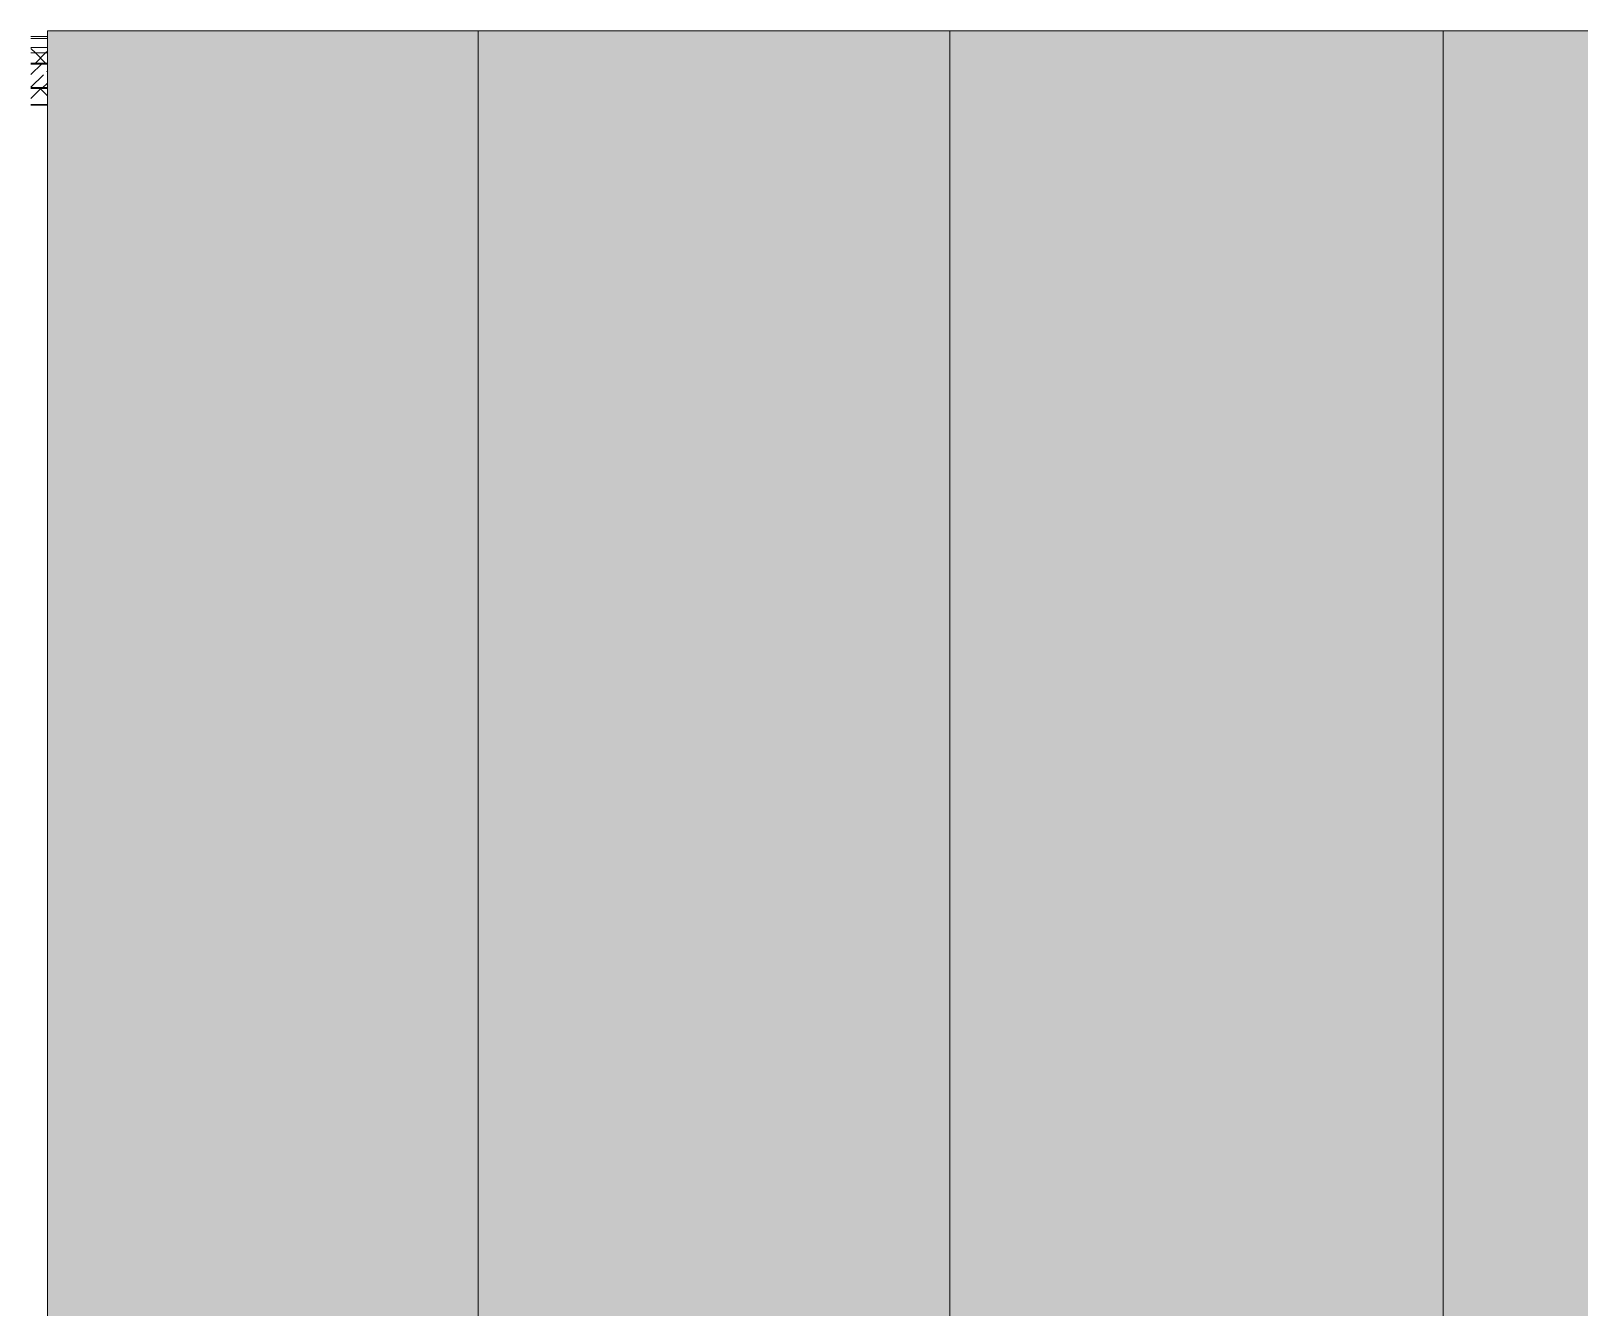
# Model space of a CAD drawing. Header units: millimetres. Extents: x 3914 to 443608, y -156176 to 78197.
# Drawn here: x 315050 to 329170, y -130218 to -118577 of the extents above; entities that cross this region are included whole.
import ezdxf

# ---------------------------------------------------------------- set-up
doc = ezdxf.new("R2010")
doc.units = ezdxf.units.MM
for name, color, linetype, lineweight in [('A-DETL-2', 7, 'Continuous', 5), ('A-WALL', 7, 'Continuous', 5), ('A-WALL-1', 7, 'Continuous', 35), ('I-WALL', 7, 'Continuous', 5), ('Оси', 7, 'Continuous', 9)]:
    doc.layers.add(name, color=color, linetype=linetype, lineweight=lineweight)
doc.layers.add('A-DETL-GENF-3', color=7, linetype='Continuous', lineweight=9, true_color=0x696a6b)
doc.layers.add('A-WALL-FNSH-1', color=9, linetype='Continuous', lineweight=5, true_color=0x808080)
pattern_1 = [(45, (315419.7, -145976.68), (-141.4214, 141.4214), []), (135, (315419.7, -145976.68), (-141.4214, -141.4214), [])]

msp = doc.modelspace()

# ---------------------------------------------------------------- hatches: boundary and pattern name
at = {"layer": 'A-DETL-GENF-3'}
msp.add_hatch(color=256, dxfattribs=at).paths.add_polyline_path([(369438.8, -134076.7), (381579.7, -134076.7), (381579.7, -133676.7), (381939.3, -133676.7), (381939.3, -118636.6), (357339.3, -118636.6), (357339.3, -122096.6), (349339.3, -122096.6), (349339.3, -118576.6), (315199.7, -118576.6), (315199.7, -130569.4), (357799.7, -130569.4), (357799.7, -133676.7), (358199.7, -133676.7), (358199.7, -134076.7), (367329.7, -134076.7)])
at = {"layer": 'A-WALL'}
h = msp.add_hatch(dxfattribs=at)
h.set_pattern_fill('FP_24', color=256, style=0, pattern_type=2)
h.set_pattern_definition(pattern_1)
h.paths.add_polyline_path([(315199.7, -118776.7), (315199.7, -118726.7), (315050, -118726.7), (315050, -118776.7)])
h = msp.add_hatch(dxfattribs=at)
h.set_pattern_fill('FP_24', color=256, style=0, pattern_type=2)
h.set_pattern_definition(pattern_1)
h.paths.add_polyline_path([(315199.7, -118876.7), (315199.7, -118776.7), (315050, -118776.7), (315050, -118876.7)])
at = {"layer": 'I-WALL'}
h = msp.add_hatch(dxfattribs=at)
h.set_pattern_fill('FP_1', color=256, style=0, pattern_type=2)
h.set_pattern_definition([(45, (315419.7, -145976.68), (-114.0493, 114.0493), []), (45, (315533.75, -145976.68), (-114.0493, 114.0493), [201.612, -40.322, 6.706, -33.617])])
h.paths.add_polyline_path([(315199.7, -119096.7), (315199.7, -118876.7), (315050, -118876.7), (315050, -119096.7)])
h = msp.add_hatch(dxfattribs=at)
h.set_pattern_fill('FP_24', color=256, style=0, pattern_type=2)
h.set_pattern_definition(pattern_1)
h.paths.add_polyline_path([(315050, -119246.7), (315199.7, -119246.7), (315199.7, -119096.7), (315050, -119096.7)])

# ---------------------------------------------------------------- linework, layer by layer
at = {"layer": 'A-DETL-2'}
for p, q in [((349339.3, -118576.6), (315199.7, -118576.6)), ((315199.7, -118576.6), (315199.7, -130569.4))]:
    msp.add_line(p, q, dxfattribs=at)
at = {"layer": 'A-WALL'}
for p, q in [((315050, -118646.7), (315199.7, -118646.7)), ((315050, -118726.7), (315199.7, -118726.7)), ((315050, -118776.7), (315199.7, -118776.7)), ((315199.7, -119246.7), (315050, -119246.7)), ((315199.7, -119251.7), (315050, -119251.7))]:
    msp.add_line(p, q, dxfattribs=at)
at = {"layer": 'A-WALL-1'}
for p, q in [((315199.7, -118876.7), (315050, -118876.7)), ((315050, -119096.7), (315199.7, -119096.7))]:
    msp.add_line(p, q, dxfattribs=at)
at = {"layer": 'A-WALL-FNSH-1'}
for p, q in [((315199.7, -118626.7), (315050, -118626.7)), ((315050, -119253.7), (315199.7, -119253.7))]:
    msp.add_line(p, q, dxfattribs=at)
at = {"layer": 'Оси'}
for points in [[(319129.7, -147882.9), (319129.7, -142882.9), (319129.7, -123578.6), (319129.7, -118578.6)], [(323429.7, -147882.9), (323429.7, -142882.9), (323429.7, -123578.6), (323429.7, -118578.6)], [(327929.7, -147882.9), (327929.7, -142882.9), (327929.7, -123578.6), (327929.7, -118578.6)]]:
    msp.add_lwpolyline(points, dxfattribs=at)

doc.saveas('drawing.dxf')
